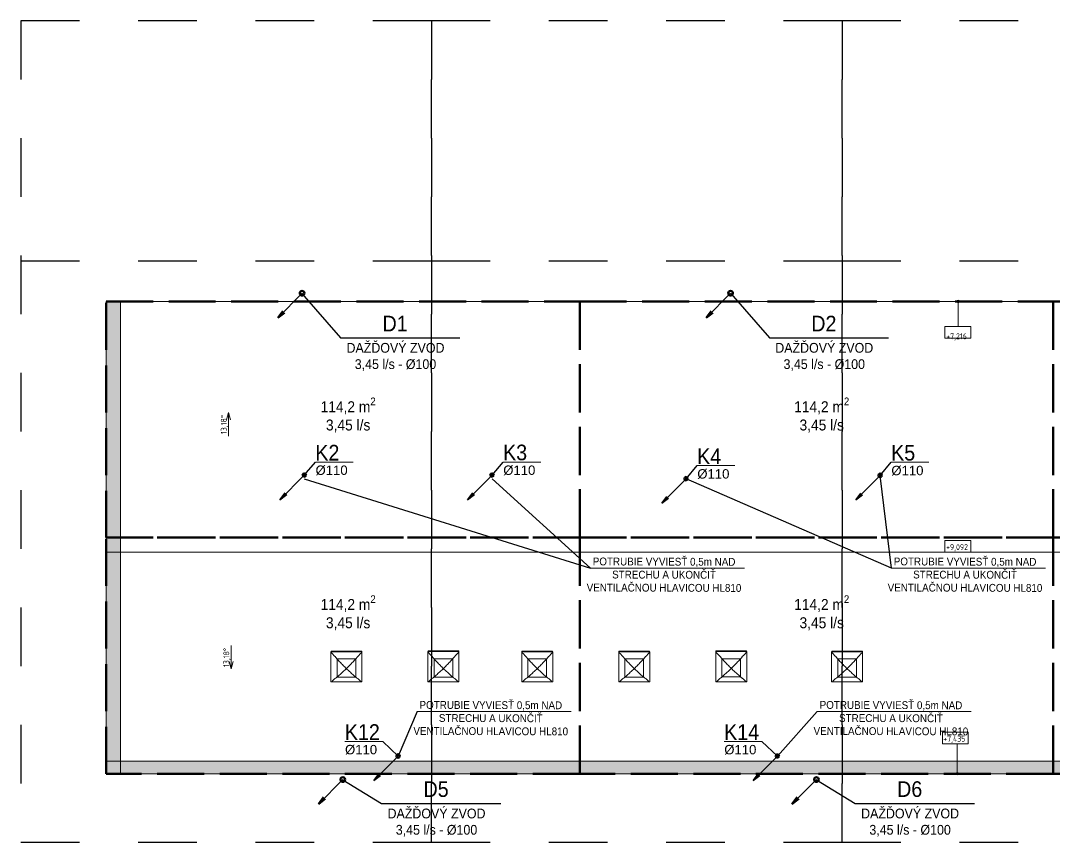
# Model space of a CAD drawing. Header units: millimetres. Extents: x 2377 to 264466, y -28213 to 61616.
# Drawn here: x 2377 to 35409, y 35366 to 61616 of the extents above; entities that cross this region are included whole.
import ezdxf
from ezdxf.lldxf.tags import DXFTag

# ---------------------------------------------------------------- set-up
doc = ezdxf.new("R2010")
doc.units = ezdxf.units.MM
for name, pattern in [('ACAD_ISO04W100', [30.5, 24, -3, 0.5, -3]), ('Carkovana 2x', [0.4, 0.3, -0.1]), ('Čiarkovaná 3mm', [6, 3, -3])]:
    doc.linetypes.add(name, pattern=pattern)
doc.layers.get('0').update_dxf_attribs({"color": 8})
for name, color, linetype in [('_60992', 7, 'Continuous'), ('IS_Popisy_úseků_Vodovod', 7, 'SOLID'), ('ZT_SMER STUPANIA', 4, 'Continuous'), ('ZTI_popis Pluvia 150', 7, 'Continuous')]:
    doc.layers.add(name, color=color, linetype=linetype)
for name, color, linetype, lineweight in [('_Lines_', 7, 'Continuous', 9), ('Detail Items', 8, 'Continuous', 9), ('Frame_Mullion', 8, 'Continuous', 20), ('Glass', 174, 'Continuous', 9), ('Roofs', 7, 'Continuous', 9), ('Spot Elevations', 8, 'Continuous', 9), ('Spot Slopes', 7, 'Continuous', 9), ('ZTI- PRÍVOD STUDENEJ VODY', 5, 'ACAD_ISO04W100', 50), ('ZTI-popis', 7, 'Continuous', 20), ('ZTI_pluvia', 4, 'Continuous', 50), ('ZTI_S_KANAL', 30, 'Continuous', 50)]:
    doc.layers.add(name, color=color, linetype=linetype, lineweight=lineweight)
doc.layers.add('NETLAC', color=240, linetype='Čiarkovaná 3mm', plot=False, transparency=0.1)
doc.styles.add('Arial', font='arial.ttf', dxfattribs={"height": 89.296875})
doc.styles.add('ISOCPEUR_1', font='isocpeur.ttf', dxfattribs={"width": 0.8, "height": 225})
doc.styles.add('Popis_ZTI', font='arial.ttf', dxfattribs={"width": 0.9, "height": 125})
doc.styles.add('Simplex', font='simplex.shx', dxfattribs={"width": 0.7})
doc.styles.add('Style-Arial', font='arial.ttf')
tags = doc.linetypes.add('SOLID', pattern=[10, 10, 0]).pattern_tags.tags
tags[6:7] = [DXFTag(74, 4), DXFTag(75, 0), DXFTag(340, '0'), DXFTag(46, 0.0), DXFTag(50, 0.0), DXFTag(44, 0.0), DXFTag(45, 0.0)]
tags[4:5] = [DXFTag(74, 4), DXFTag(75, 0), DXFTag(340, '0'), DXFTag(46, 0.0), DXFTag(50, 0.0), DXFTag(44, 0.0), DXFTag(45, 0.0)]

# ---------------------------------------------------------------- blocks, each defined once
blk = doc.blocks.new('Roof-Windows_VELUX_CFP_ISD - CFP size 800x800 _080080_-4889044-3NP_1_')
at = {"layer": 'Frame_Mullion', "color": 252}
for p, q in [((517, -11534), (1497, -11534)), ((517, -11534), (534, -11554)), ((517, -11554), (517, -11534)), ((1497, -11534), (1481, -11554)), ((1497, -11534), (1497, -11554))]:
    blk.add_line(p, q, dxfattribs=at)
at = {"layer": 'Glass', "color": 252}
for p, q in [((511, -12517), (511, -11554)), ((511, -11554), (1500, -11554)), ((538, -11597), (511, -11554)), ((1500, -11554), (1473, -11597)), ((1500, -11554), (1500, -12517)), ((630, -11693), (553, -11615)), ((667, -11738), (643, -11707)), ((708, -11786), (708, -12366)), ((1303, -11786), (708, -11786)), ((708, -11786), (708, -12366)), ((1303, -11786), (708, -11786)), ((1303, -12366), (1303, -11786)), ((1303, -12366), (1303, -11786)), ((1368, -11707), (1344, -11738)), ((1458, -11615), (1381, -11693)), ((1003, -12093), (1003, -12098)), ((1008, -12093), (1003, -12093)), ((1008, -12093), (1003, -12093)), ((1003, -12093), (1003, -12098)), ((1003, -12098), (1008, -12098)), ((1003, -12098), (1008, -12098)), ((1008, -12098), (1008, -12093)), ((1008, -12098), (1008, -12093)), ((538, -12508), (511, -12517)), ((1500, -12517), (511, -12517)), ((630, -12424), (553, -12496)), ((667, -12398), (643, -12413)), ((708, -12366), (1303, -12366)), ((708, -12366), (1303, -12366)), ((1344, -12398), (1368, -12413)), ((1381, -12424), (1458, -12496)), ((1473, -12508), (1500, -12517))]:
    blk.add_line(p, q, dxfattribs=at)
for points, knots in [([(553, -11615), (551, -11613), (549, -11611), (546, -11607), (544, -11605), (543, -11604), (542, -11602), (540, -11600), (538, -11598), (538, -11597)], [0, 0, 0, 0, 0.25, 0.375, 0.5, 0.5625, 0.625, 0.75, 1, 1, 1, 1]), ([(1473, -11597), (1472, -11598), (1471, -11600), (1469, -11602), (1467, -11604), (1466, -11606), (1465, -11608), (1462, -11611), (1459, -11613), (1458, -11615)], [-1, -1, -1, -1, -0.75, -0.625, -0.5, -0.4375, -0.375, -0.25, 0, 0, 0, 0]), ([(553, -12496), (551, -12497), (549, -12499), (546, -12502), (544, -12503), (543, -12504), (542, -12505), (540, -12507), (538, -12507), (538, -12508)], [0, 0, 0, 0, 0.25, 0.375, 0.5, 0.5625, 0.625, 0.75, 1, 1, 1, 1]), ([(1458, -12496), (1459, -12497), (1462, -12499), (1465, -12502), (1467, -12503), (1468, -12504), (1469, -12505), (1471, -12507), (1472, -12507), (1473, -12508)], [0, 0, 0, 0, 0.25, 0.375, 0.5, 0.5625, 0.625, 0.75, 1, 1, 1, 1])]:
    blk.add_open_spline(points, degree=3, knots=knots, dxfattribs=at)
for points in [[(643, -11707), (642, -11706), (640, -11704), (637, -11701), (634, -11697), (631, -11694), (630, -11693)], [(708, -11786), (702, -11780), (692, -11768), (678, -11752), (670, -11743), (667, -11738)], [(1003, -12093), (969, -12059), (902, -11990), (804, -11888), (739, -11820), (708, -11786)], [(1303, -11786), (1271, -11820), (1207, -11888), (1108, -11990), (1041, -12059), (1008, -12093)], [(1344, -11738), (1340, -11743), (1333, -11752), (1319, -11768), (1309, -11780), (1303, -11786)], [(1381, -11693), (1379, -11694), (1377, -11697), (1373, -11701), (1370, -11704), (1369, -11706), (1368, -11707)], [(1003, -12098), (969, -12129), (902, -12191), (804, -12280), (739, -12338), (708, -12366)], [(1008, -12098), (1041, -12129), (1108, -12191), (1207, -12280), (1271, -12338), (1303, -12366)], [(643, -12413), (642, -12414), (640, -12415), (637, -12417), (634, -12420), (631, -12423), (630, -12424)], [(708, -12366), (702, -12370), (692, -12379), (678, -12390), (670, -12395), (667, -12398)], [(1303, -12366), (1309, -12370), (1319, -12379), (1333, -12390), (1341, -12395), (1344, -12398)], [(1368, -12413), (1369, -12414), (1370, -12415), (1373, -12417), (1377, -12420), (1379, -12423), (1381, -12424)]]:
    blk.add_open_spline(points, degree=3, dxfattribs=at)
blk = doc.blocks.new('Spot Elevations - Vyskova kota v podoryse-64578-3NP_1_')
at = {"layer": 'Spot Elevations'}
for p, q in [((-5.5, 0), (-5.5, 5)), ((-5.5, 5), (5.5, 5)), ((5.5, 5), (5.5, 0)), ((5.5, 0), (-5.5, 0))]:
    blk.add_line(p, q, dxfattribs=at)
blk = doc.blocks.new('Strecha')
at = {"layer": 'Detail Items'}
for points in [[(5568, 32555), (5568, 47644), (5108, 47644), (5108, 32555)], [(65643, 32555), (65643, 32957), (35263, 32957), (35263, 32955), (30738, 32955), (30738, 32957), (5108, 32957), (5108, 32555), (64333, 32555)]]:
    blk.add_hatch(color=252, dxfattribs=at).paths.add_polyline_path(points)
at = {"layer": 'Spot Elevations'}
h = blk.add_hatch(color=252, dxfattribs=at)
edge = h.paths.add_edge_path()
edge.add_arc((32336, 47644), 37.5, 0, 360)
h = blk.add_hatch(color=252, dxfattribs=at)
edge = h.paths.add_edge_path()
edge.add_arc((32306, 32555), 37.5, 0, 360)
at = {"layer": '_Lines_', "color": 252}
for p, q in [((5568, 47644), (5108, 47644)), ((5108, 47644), (5108, 32555)), ((5568, 32555), (5568, 47644)), ((65643, 32957), (5108, 32957)), ((5108, 32957), (5108, 32555)), ((5108, 32555), (65643, 32555)), ((5108, 32555), (5568, 32555))]:
    blk.add_line(p, q, dxfattribs=at)
at = {"layer": 'Roofs', "color": 252}
for p, q in [((5108, 47644), (5108, 32555)), ((65643, 47644), (5108, 47644)), ((65643, 39632), (5108, 39632)), ((5108, 32555), (65643, 32555))]:
    blk.add_line(p, q, dxfattribs=at)
at = {"layer": 'Spot Elevations', "color": 252}
for p, q in [((32336, 47644), (32336, 46849)), ((32336, 46849), (32325, 46849)), ((32306, 33509), (32245, 33509)), ((32306, 32555), (32306, 33509))]:
    blk.add_line(p, q, dxfattribs=at)
for centre in [(32336, 47644), (32306, 32555)]:
    blk.add_circle(centre, 37.5, dxfattribs=at)
at = {"layer": 'Spot Slopes', "color": 252}
for p, q in [((9018, 44096), (8954, 43858)), ((9018, 44096), (9082, 43858)), ((9018, 43346), (9018, 44096)), ((9099, 36655), (9099, 35905)), ((9099, 35905), (9035, 36144)), ((9099, 35905), (9163, 36144))]:
    blk.add_line(p, q, dxfattribs=at)
at = {"layer": 'Frame_Mullion', "color": 252}
for p in [(11780, 48010), (14880, 48012), (17880, 48010), (20980, 48010), (24080, 48015), (27780, 48010)]:
    blk.add_blockref('Roof-Windows_VELUX_CFP_ISD - CFP size 800x800 _080080_-4889044-3NP_1_', p, dxfattribs=at)
at = {"layer": 'Spot Elevations', "color": 252, "extrusion": (0, 0, -1), "xscale": 74.99999999999996, "yscale": 74.99999999999996, "zscale": 74.99999999999996, "rotation": 180}
blk.add_blockref('Spot Elevations - Vyskova kota v podoryse-64578-3NP_1_', (-32325, 46849), dxfattribs=at)
at = {"layer": 'Spot Elevations', "color": 252, "xscale": 74.99999999999996, "yscale": 74.99999999999996, "zscale": 74.99999999999996}
for p in [(32325, 39632), (32245, 33509)]:
    blk.add_blockref('Spot Elevations - Vyskova kota v podoryse-64578-3NP_1_', p, dxfattribs=at)
at = {"layer": 'Spot Elevations', "color": 252, "char_height": 187.5, "attachment_point": 1, "line_spacing_factor": 1.149209, "style": 'ISOCPEUR_1'}
for s, insert, width in [('+7,216', (31957, 46625), 817.9), ('+9,092', (31951, 39892), 862.71), ('+7,435', (31861, 33769), 885.12)]:
    blk.add_mtext(s, dxfattribs=dict(at, insert=insert, width=width))
at = {"layer": 'Spot Slopes', "color": 252, "char_height": 187.5, "width": 750.67, "attachment_point": 1, "rotation": 90, "line_spacing_factor": 1.149209, "style": 'ISOCPEUR_1'}
for insert in [(8773, 43409), (8854, 35968)]:
    blk.add_mtext('13,18°', dxfattribs=dict(at, insert=insert))
blk = doc.blocks.new('netlac')
at = {"layer": 'NETLAC', "ltscale": 500}
for p, q in [((83851, 26406), (73351, 26406)), ((73351, 26406), (73351, 5406)), ((83851, 5406), (83851, 26406)), ((83851, 20256), (73351, 20256)), ((73351, 5406), (83851, 5406))]:
    blk.add_line(p, q, dxfattribs=at)
blk = doc.blocks.new('šipka')
at = {"layer": 'ZTI_pluvia', "color": 146, "lineweight": 25, "true_color": 0x105689}
blk.add_line((-500735337, -1209381827), (-500736896, -1209383400), dxfattribs=at)
at = {"layer": 'ZTI_pluvia', "color": 146, "true_color": 0x105689}
for q in [(-500736570, -1209382963), (-500736462, -1209383070)]:
    blk.add_line((-500736896, -1209383400), q, dxfattribs=at)
blk = doc.blocks.new('asasdasdasd')
at = {"layer": 'ZT_SMER STUPANIA', "color": 30, "linetype": 'Continuous'}
blk.add_line((26683, 6886), (25904, 6099), dxfattribs=at)
at = {"layer": 'ZT_SMER STUPANIA', "color": 30, "linetype": 'Continuous', "lineweight": 30}
for q in [(26067, 6317), (26121, 6264)]:
    blk.add_line((25904, 6099), q, dxfattribs=at)

msp = doc.modelspace()

# ---------------------------------------------------------------- linework, layer by layer
at = {"color": 0}
for p, q in [((11441, 47099), (11795, 47516)), ((17440, 47099), (17794, 47516)), ((23641, 46983), (23995, 47399)), ((29842, 47089), (30196, 47506)), ((11441, 46983), (20583, 44126)), ((20583, 44126), (17440, 46983)), ((30203, 44126), (23641, 46983)), ((30203, 44126), (29842, 47089)), ((15047, 39542), (14440, 38123)), ((27834, 39542), (26560, 38123)), ((13945, 38589), (14440, 38123)), ((26065, 38589), (26560, 38123))]:
    msp.add_line(p, q, dxfattribs=at)
at = {"color": 7, "lineweight": 18, "transparency": 33554687}
for p, q in [((11795, 47516), (13002, 47516)), ((17794, 47516), (19001, 47516)), ((23995, 47399), (25202, 47399)), ((30196, 47506), (31403, 47506)), ((12738, 38589), (13945, 38589)), ((24858, 38589), (26065, 38589))]:
    msp.add_line(p, q, dxfattribs=at)
at = {"color": 116, "linetype": 'Carkovana 2x', "lineweight": 50, "ltscale": 5000, "true_color": 0x136734}
for points in [[(5108, 52644), (20241, 52644), (20241, 45099), (5108, 45099)], [(20241, 52644), (35375, 52644), (35375, 45099), (20241, 45099)], [(35375, 52644), (50509, 52644), (50509, 45099), (35375, 45099)], [(5108, 45099), (20241, 45099), (20241, 37555), (5108, 37555)], [(20241, 45099), (35375, 45099), (35375, 37555), (20241, 37555)], [(35375, 45099), (50509, 45099), (50509, 37555), (35375, 37555)]]:
    msp.add_lwpolyline(points, close=True, dxfattribs=at)
at = {"layer": '_60992', "color": 146, "lineweight": 50, "true_color": 0x105689}
for centre in [(11369, 52908), (25062, 52908), (12670, 37371), (27804, 37371)]:
    msp.add_circle(centre, 75, dxfattribs=at)
at = {"layer": 'ZTI-popis', "color": 7}
for p, q in [((25504, 44126), (20583, 44126)), ((35123, 44126), (30203, 44126)), ((19967, 39542), (15047, 39542)), ((32754, 39542), (27834, 39542))]:
    msp.add_line(p, q, dxfattribs=at)
at = {"layer": 'ZTI_popis Pluvia 150', "color": 250, "ltscale": 20}
for p, q in [((11364, 52903), (12601, 51488)), ((25066, 52903), (26303, 51488)), ((12601, 51488), (16412, 51488)), ((26303, 51488), (30114, 51488)), ((12675, 37366), (13911, 36611)), ((27808, 37366), (29045, 36611)), ((13911, 36611), (17723, 36611)), ((29045, 36611), (32857, 36611))]:
    msp.add_line(p, q, dxfattribs=at)
at = {"layer": 'ZTI_S_KANAL', "color": 30, "ltscale": 50}
for centre in [(11441, 47099), (17440, 47099), (23641, 46983), (29842, 47089), (14440, 38123), (26560, 38123)]:
    msp.add_circle(centre, 55, dxfattribs=at)

# ---------------------------------------------------------------- block references
at = {"color": 0, "xscale": 1.25, "yscale": 1.25, "zscale": 1.25}
for p in [(-89312, 28608), (-76187, 28608), (-63062, 28608)]:
    msp.add_blockref('netlac', p, dxfattribs=at)
at = {"color": 0}
msp.add_blockref('Strecha', (0, 5000), dxfattribs=at)
at = {"layer": '_60992', "color": 3, "xscale": 0.5, "yscale": 0.5, "zscale": 0.5}
for p in [(250379038, 604743821), (250392730, 604743821), (250380339, 604728285), (250395473, 604728285)]:
    msp.add_blockref('šipka', p, dxfattribs=at)
at = {"layer": 'ZTI- PRÍVOD STUDENEJ VODY'}
for p in [(-15242, 40213), (-9243, 40213), (-3042, 40097), (3159, 40204), (-12243, 31237), (-123, 31237)]:
    msp.add_blockref('asasdasdasd', p, dxfattribs=at)

# ---------------------------------------------------------------- texts
at = {"layer": 'IS_Popisy_úseků_Vodovod', "color": 159, "ltscale": 10, "true_color": 0x22346e, "char_height": 350, "width": 1934.87, "attachment_point": 9, "style": 'Popis_ZTI'}
for insert in [(13809, 48458), (28943, 48458), (13809, 42140), (28943, 42140)]:
    msp.add_mtext('\\A1;\\pxqc;{\\C154;114,2 m\\H0.7x;\\S2^ ;\\H1.42857x;\\P3,45 l/s }', dxfattribs=dict(at, insert=insert))
at = {"layer": 'IS_Popisy_úseků_Vodovod', "ltscale": 10, "char_height": 500, "width": 3746.13, "attachment_point": 9, "style": 'Style-Arial'}
for s, insert in [('\\pxql;{\\W0.9;K2}', (15539, 47564)), ('\\pxql;{\\W0.9;K3}', (21539, 47564)), ('\\pxql;{\\W0.9;K4}', (27739, 47448)), ('\\pxql;{\\W0.9;K5}', (33940, 47555)), ('\\pxql;{\\W0.9;K12}', (16482, 38638)), ('\\pxql;{\\W0.9;K14}', (28602, 38638))]:
    msp.add_mtext(s, dxfattribs=dict(at, insert=insert))
at = {"layer": 'IS_Popisy_úseků_Vodovod', "ltscale": 10, "char_height": 300, "attachment_point": 7, "style": 'Style-Arial'}
for insert in [(11800, 47093), (17799, 47093), (24000, 46976), (30201, 47083), (12742, 38166), (24862, 38166)]:
    msp.add_mtext('\\A1;%%C110', dxfattribs=dict(at, insert=insert))
at = {"layer": 'ZTI-popis', "color": 7, "ltscale": 0.04, "attachment_point": 5}
for s, insert, char_height, width, rotation, style in [('{\\fArial|b0|i0|c238|p34;\\W0.9;D2}', (28044, 51939), 500, 2813.09, 359.9628, 'Simplex'), ('{\\fArial|b0|i0|c238|p34;\\W0.9;D1}', (14342, 51939), 500, 2813.09, 359.9628, 'Simplex'), ('\\pxi1.36829,qc;{\\fArial|b0|i0|c238|p34;\\W0.90909;\\C250;DAŽĎOVÝ ZVOD \\P3,45 l/s - %%C100}', (14141, 50874), 312.5, 11837.47, 0.0013, 'Simplex'), ('\\pxi1.36829,qc;{\\fArial|b0|i0|c238|p34;\\W0.90909;\\C250;DAŽĎOVÝ ZVOD \\P3,45 l/s - %%C100}', (27843, 50874), 312.5, 11837.47, 0.0013, 'Simplex'), ('{\\W0.9;POTRUBIE VYVIESŤ 0,5m NAD STRECHU A UKONČIŤ \\PVENTILAČNOU HLAVICOU HL810 }', (22937, 43914), 250, 5288.37, 359.8274, 'Arial'), ('{\\W0.9;POTRUBIE VYVIESŤ 0,5m NAD STRECHU A UKONČIŤ \\PVENTILAČNOU HLAVICOU HL810 }', (32556, 43914), 250, 5288.37, 359.8274, 'Arial'), ('{\\W0.9;POTRUBIE VYVIESŤ 0,5m NAD STRECHU A UKONČIŤ \\PVENTILAČNOU HLAVICOU HL810 }', (17400, 39331), 250, 5288.37, 359.8274, 'Arial'), ('{\\W0.9;POTRUBIE VYVIESŤ 0,5m NAD STRECHU A UKONČIŤ \\PVENTILAČNOU HLAVICOU HL810 }', (30188, 39331), 250, 5288.37, 359.8274, 'Arial'), ('{\\fArial|b0|i0|c238|p34;\\W0.9;D5}', (15652, 37062), 500, 2813.09, 359.9628, 'Simplex'), ('{\\fArial|b0|i0|c238|p34;\\W0.9;D6}', (30786, 37062), 500, 2813.09, 359.9628, 'Simplex'), ('\\pxi1.36829,qc;{\\fArial|b0|i0|c238|p34;\\W0.90909;\\C250;DAŽĎOVÝ ZVOD \\P3,45 l/s - %%C100}', (15452, 35997), 312.5, 11837.47, 0.0013, 'Simplex'), ('\\pxi1.36829,qc;{\\fArial|b0|i0|c238|p34;\\W0.90909;\\C250;DAŽĎOVÝ ZVOD \\P3,45 l/s - %%C100}', (30586, 35997), 312.5, 11837.47, 0.0013, 'Simplex')]:
    msp.add_mtext(s, dxfattribs=dict(at, insert=insert, char_height=char_height, width=width, rotation=rotation, style=style))

doc.saveas('drawing.dxf')
